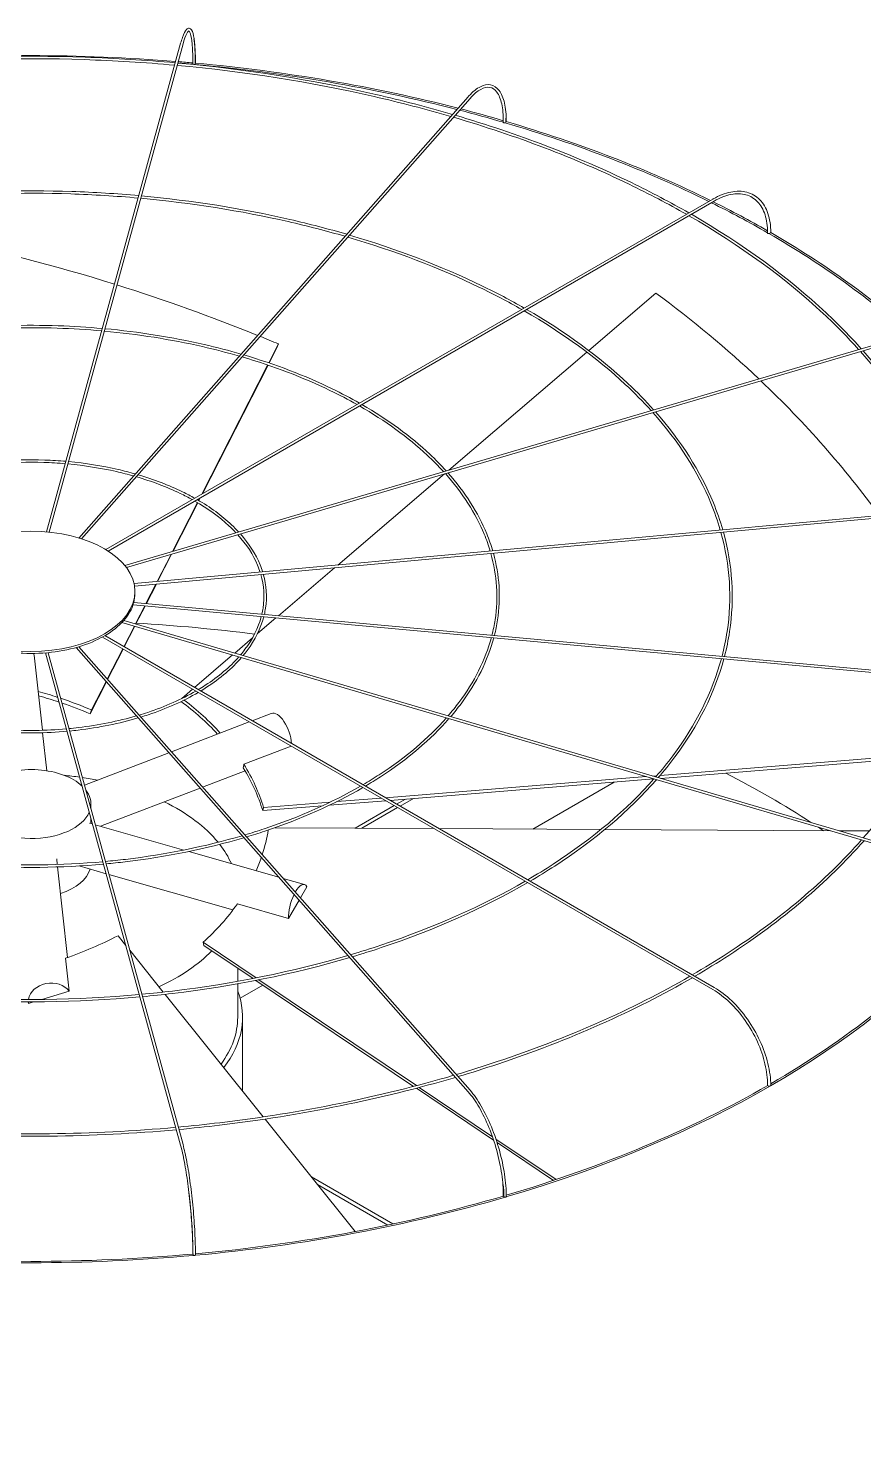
# Model space of a CAD drawing. Header units: millimetres. Extents: x -312439 to 477422, y -331570 to 212570.
# Drawn here: x 397157.8 to 397367.5, y 93572.8 to 93925.2 of the extents above; entities that cross this region are included whole.
import ezdxf

# ---------------------------------------------------------------- set-up
doc = ezdxf.new("R2010")
doc.units = ezdxf.units.MM

msp = doc.modelspace()

# ---------------------------------------------------------------- linework, layer by layer
at = {"color": 0, "linetype": 'Continuous', "lineweight": 0, "extrusion": (8.40036e-17, 0.816497, 0.57735)}
for p, q in [((397162.446, 93798.813), (397196.067, 93921.37)), ((397163.065, 93798.753), (397196.658, 93921.208)), ((397170.525, 93797.287), (397268.206, 93907.971)), ((397268.666, 93907.566), (397171.166, 93797.088)), ((397177.275, 93794.376), (397329.592, 93882.316)), ((397177.867, 93794.01), (397329.899, 93881.786)), ((397315.302, 93858.713), (397298.444, 93844.31)), ((397182.036, 93790.417), (397374.203, 93846.948)), ((397182.445, 93789.899), (397374.376, 93846.36)), ((397218.154, 93841.233), (397220.572, 93845.973)), ((397220.202, 93845.007), (397218.259, 93841.197)), ((397220.202, 93845.007), (397220.572, 93845.973)), ((397297.967, 93843.902), (397263.372, 93814.344)), ((397201.338, 93808.269), (397217.873, 93840.682)), ((397217.977, 93840.646), (397201.512, 93808.369)), ((397262.233, 93813.371), (397235.483, 93790.516)), ((397201, 93807.367), (397200.645, 93806.67)), ((397184.381, 93785.843), (397397.68, 93805.347)), ((397184.495, 93785.238), (397397.736, 93804.737)), ((397194.031, 93793.946), (397200.272, 93806.179)), ((397200.366, 93806.123), (397194.176, 93793.988)), ((397200.55, 93806.725), (397200.826, 93807.266)), ((397190.167, 93786.372), (397193.648, 93793.195)), ((397193.793, 93793.237), (397190.296, 93786.384)), ((397234.677, 93789.827), (397220.592, 93777.793)), ((397184.597, 93783.404), (397184.597, 93783.904)), ((397187.342, 93780.833), (397189.838, 93785.727)), ((397189.967, 93785.738), (397187.459, 93780.823)), ((397184.113, 93780.514), (397397.68, 93760.984)), ((397184.294, 93781.112), (397397.736, 93761.594)), ((397184.751, 93775.754), (397187.042, 93780.246)), ((397187.16, 93780.235), (397184.858, 93775.723)), ((397181.347, 93776.117), (397374.203, 93719.384)), ((397374.376, 93719.971), (397181.806, 93776.62)), ((397219.942, 93777.237), (397215.336, 93773.302)), ((397329.592, 93684.015), (397176.426, 93772.446)), ((397329.899, 93684.546), (397177.045, 93772.796)), ((397181.832, 93770.032), (397184.468, 93775.199)), ((397184.575, 93775.168), (397181.927, 93769.977)), ((397214.074, 93772.223), (397209.638, 93768.433)), ((397169.838, 93769.823), (397268.206, 93658.36)), ((397268.666, 93658.766), (397170.489, 93770.011)), ((397177.67, 93761.874), (397181.553, 93769.486)), ((397181.648, 93769.431), (397177.748, 93761.786)), ((397159.284, 93767.89), (397161.378, 93749.057)), ((397196.067, 93644.961), (397162.184, 93768.473)), ((397162.804, 93768.529), (397196.658, 93645.124)), ((397209.082, 93767.958), (397199.542, 93759.807)), ((397177.449, 93761.199), (397173.366, 93753.197)), ((397173.737, 93754.163), (397177.371, 93761.287)), ((397199.048, 93759.385), (397196.343, 93757.075)), ((397196.33, 93757.022), (397196.343, 93757.075)), ((397173.366, 93753.197), (397173.737, 93754.163)), ((397213.275, 93751.171), (397193.745, 93743.659)), ((397218.804, 93753.298), (397214.01, 93751.454)), ((397161.446, 93748.446), (397162.507, 93738.901)), ((397211.91, 93740.522), (397223.799, 93745.095)), ((397193.135, 93743.424), (397171.929, 93735.267)), ((397316.347, 93737.729), (397381.907, 93743.031)), ((397381.48, 93742.239), (397316.538, 93736.986)), ((397212.208, 93738.916), (397201.549, 93734.816)), ((397247.437, 93732.155), (397312.814, 93737.443)), ((397314.516, 93737.581), (397315.48, 93737.658)), ((397200.94, 93734.581), (397175.99, 93724.985)), ((397314.769, 93736.843), (397248.589, 93731.49)), ((397304.809, 93736.037), (397284.428, 93724.27)), ((397173.555, 93730.557), (397173.555, 93729.338)), ((397231.646, 93730.12), (397216.659, 93728.907)), ((397216.865, 93729.682), (397233.58, 93731.034)), ((397247.514, 93731.403), (397233.384, 93730.26)), ((397235.244, 93731.169), (397246.363, 93732.068)), ((397249.629, 93730.182), (397239.818, 93724.518)), ((397252.432, 93731.801), (397250.241, 93730.536)), ((397251.107, 93730.036), (397254.447, 93731.964)), ((397173.555, 93727.023), (397173.555, 93725.68)), ((397216.659, 93728.907), (397216.865, 93729.682)), ((397241.534, 93724.509), (397250.495, 93729.682)), ((397173.955, 93725.566), (397173.165, 93725.792)), ((397196.863, 93719.022), (397174.644, 93725.369)), ((397259.63, 93724.408), (397219.734, 93724.63)), ((397301.489, 93724.175), (397260.867, 93724.401)), ((397359.003, 93723.855), (397302.45, 93724.17)), ((397368.775, 93723.801), (397361.215, 93723.843)), ((397165.121, 93715.392), (397164.965, 93716.796)), ((397220.675, 93712.219), (397198.139, 93718.657)), ((397167.717, 93692.047), (397165.189, 93714.782)), ((397177.377, 93713.091), (397170.581, 93715.032)), ((397209.188, 93704.003), (397178.066, 93712.894)), ((397227.096, 93710.385), (397221.767, 93711.907)), ((397227.691, 93709.822), (397226.087, 93707.012)), ((397223.135, 93701.839), (397210.284, 93705.51)), ((397225.766, 93706.45), (397223.135, 93701.839)), ((397182.315, 93695.092), (397180.358, 93697.531)), ((397201.872, 93695.116), (397201.708, 93695.877)), ((397201.708, 93695.877), (397214.992, 93686.95)), ((397214.241, 93686.804), (397201.872, 93695.116)), ((397168.124, 93683.604), (397167.205, 93691.865)), ((397191.704, 93683.385), (397183.28, 93693.888)), ((397210.379, 93686.085), (397210.379, 93689.4)), ((397210.379, 93677.115), (397210.379, 93685.463)), ((397216.688, 93685.16), (397210.964, 93681.856)), ((397254.514, 93659.74), (397214.961, 93686.32)), ((397215.71, 93686.468), (397255.211, 93659.922)), ((397157.829, 93680.939), (397157.872, 93680.557)), ((397157.872, 93680.557), (397159.16, 93680.939)), ((397161.261, 93681.564), (397168.124, 93683.604)), ((397216.797, 93652.096), (397192.158, 93682.819)), ((397211.604, 93658.571), (397211.604, 93677.115)), ((397255.889, 93659.467), (397274.271, 93647.114)), ((397274.559, 93646.27), (397255.193, 93659.284)), ((397239.87, 93623.328), (397217.241, 93651.543)), ((397275.158, 93646.518), (397290.25, 93636.376)), ((397289.604, 93636.16), (397275.432, 93645.683)), ((397249.318, 93625.227), (397228.886, 93637.023)), ((397230.379, 93635.161), (397248.05, 93624.959))]:
    msp.add_line(p, q, dxfattribs=at)
at = {"color": 0, "linetype": 'Continuous', "lineweight": 0}
for centre, major_axis, ratio, start_param, end_param in [((397158.579, 93766.893), (-262.225, 0), 0.5773503, 4.5737285, 4.8518651), ((397158.579, 93766.893), (-262.225, 0), 0.5773503, 4.5571855, 4.5713361), ((397158.579, 93766.893), (-261.613, 0), 0.5773503, 4.556469, 4.5713736), ((397199.42, 93916.226), (0.306, -0.001), 0.5647458, 3.1415927, 4.5569919), ((397199.42, 93916.226), (0.306, -0.001), 0.5647458, 4.5569919, 6.1277883), ((397158.579, 93766.893), (-261.613, 0), 0.5773503, 4.2918428, 4.5551023), ((397199.468, 93916.4), (0.306, 0), 0.5773503, 5.7174869, 6.2831853), ((397158.579, 93766.893), (-262.225, 0), 0.5773503, 4.2917243, 4.5546375), ((397158.579, 93766.893), (-261.613, 0), 0.5773503, 4.242585, 4.2890574), ((397158.579, 93766.893), (-262.225, 0), 0.5773503, 4.2438111, 4.2889455), ((397277.31, 93901.614), (0.306, -0.003), 0.5659728, 3.1415927, 4.2460434), ((397277.31, 93901.614), (0.306, -0.003), 0.5659728, 4.2460434, 5.8168397), ((397158.579, 93766.893), (-261.613, 0), 0.5773503, 4.0051997, 4.2408431), ((397277.449, 93901.772), (0.306, 0), 0.5773503, 5.290332, 6.2831853), ((397158.579, 93766.893), (-262.225, 0), 0.5773503, 4.0050166, 4.2406095), ((397158.579, 93766.893), (-261.613, 0), 0.5773503, 3.9286416, 4.0018792), ((397158.579, 93766.893), (-262.225, 0), 0.5773503, 3.9309746, 4.001704), ((397158.95, 93725.177), (-236.033, 90.421), 0.5343599, 4.8289255, 5.0170065), ((397343.568, 93873.821), (0.306, -0.004), 0.5683066, 3.1415927, 3.9346429), ((397343.568, 93873.821), (0.306, -0.004), 0.5683066, 3.9346429, 5.5054392), ((397158.579, 93766.893), (-261.613, 0), 0.5773503, 3.7066773, 3.9265771), ((397343.784, 93873.946), (-0.306, 0), 0.5773503, 1.8326303, 3.1415927), ((397158.579, 93766.893), (-262.225, 0), 0.5773503, 3.705131, 3.9265633), ((397158.95, 93725.177), (-236.033, 90.421), 0.5343599, 4.6778989, 4.8264893), ((397158.785, 93724.985), (244.29, -64.884), 0.7560981, 0.9482496, 1.0897919), ((397158.95, 93725.177), (-236.033, 90.421), 0.5343599, 4.655659, 4.6753292), ((397158.785, 93724.985), (244.29, -64.884), 0.7560981, 0.7473423, 0.9452164), ((397158.471, 93783.404), (-26.126, 0), 0.5773503, 2.9880814, 3.1415927), ((397158.471, 93783.404), (-26.126, 0), 0.5773503, 2.6739221, 2.9809447), ((397158.471, 93783.404), (-26.126, 0), 0.5773503, 2.3597628, 2.6667854), ((397158.579, 93625.653), (-261.613, 0), 0.5773503, 4.4965959, 4.611374), ((397158.471, 93783.404), (-26.126, 0), 0.5773503, 2.0456036, 2.3526262), ((397158.471, 93783.404), (-26.126, 0), 0.5773503, 1.7314443, 2.0384669), ((397158.471, 93783.404), (-26.126, 0), 0.5773503, 1.417285, 1.7243076), ((397153.79, 93767.279), (-5.494, -0.611), 0.8148193, 3.1415927, 3.239858), ((397158.95, 93725.177), (56.639, -21.698), 0.5343599, 1.6636456, 1.7494756), ((397158.579, 93724.21), (-56.639, 21.698), 0.5343599, 4.7930664, 4.8825345), ((397158.95, 93725.177), (56.639, -21.698), 0.5343599, 1.5140664, 1.6514841), ((397158.579, 93724.21), (-56.639, 21.698), 0.5343599, 4.655659, 4.78086), ((397158.579, 93724.21), (58.621, -15.57), 0.7560981, 0.8715668, 1.0888975), ((397158.785, 93724.985), (58.621, -15.57), 0.7560981, 1.0889957, 1.0897919), ((397158.785, 93724.985), (58.621, -15.57), 0.7560981, 0.8588781, 1.0770864), ((397220.789, 93748.139), (-1.984, 5.159), 0.4527097, 4.0715694, 6.2831853), ((397158.785, 93724.985), (58.621, -15.57), 0.7560981, 0.4379774, 0.6748983), ((397158.579, 93730.557), (-14.976, 0), 0.5773503, 3.6916997, 5.4977871), ((397158.579, 93708.245), (-51.8, 0), 0.5773503, 4.4755897, 4.5522282), ((397158.579, 93708.245), (-51.8, 0), 0.5773503, 4.3841689, 4.46244), ((397158.579, 93724.21), (58.621, -15.57), 0.7560981, 0.4379774, 0.6726233), ((397158.579, 93625.653), (-261.613, 0), 0.5773503, 3.867145, 3.9833748), ((397158.579, 93730.557), (-14.976, 0), 0.5773503, 3.0357663, 3.5615783), ((397158.579, 93708.245), (-51.8, 0), 0.5773503, 3.5810046, 4.0125195), ((397158.579, 93730.557), (-14.976, 0), 0.5773503, 0.1968015, 2.9056449), ((397158.415, 93724.971), (59.282, 12.821), 0.7719474, 5.8595474, 5.99043), ((397158.579, 93625.653), (-261.613, 0), 0.5773503, 3.8494737, 3.8569689), ((397158.579, 93708.245), (-51.8, 0), 0.5773503, 3.3906549, 3.5616615), ((397158.415, 93724.971), (59.282, 12.821), 0.7719474, 5.7736505, 5.8452628), ((397158.579, 93715.65), (-14.976, 0), 0.5773503, 2.0838772, 2.9778132), ((397225.577, 93705.07), (1.518, 5.315), 0.3621096, 5.9116388, 7.2697762), ((397158.415, 93724.971), (59.282, 12.821), 0.7719474, 5.3512156, 5.5881365), ((397225.577, 93705.07), (1.518, 5.315), 0.3621096, 1.1204156, 2.3231422), ((397158.579, 93766.893), (-262.225, 0), 0.5773503, 2.0421116, 2.6702774), ((397158.579, 93766.893), (-261.613, 0), 0.5773503, 2.358999, 2.669365), ((397158.209, 93725.149), (-56.425, -22.248), 0.5660586, 1.5074553, 1.7443762), ((397158.579, 93708.245), (-51.8, 0), 0.5773503, 2.2375498, 2.6358707), ((397163.368, 93681.141), (5.494, 0.611), 0.8148193, 0.440938, 2.9148909), ((397163.368, 93681.141), (5.494, 0.611), 0.8148193, 3.0505707, 3.1356266), ((397158.579, 93677.115), (-53.025, 0), 0.5773503, 2.7158894, 3.3569527), ((397158.579, 93677.115), (51.8, 0), 0.5773503, 5.8780508, 6.2831853), ((397158.579, 93766.893), (-261.613, 0), 0.5773503, 2.0437737, 2.355024), ((397343.568, 93660.09), (-0.306, 0.004), 0.5862544, 0, 0.7932918), ((397343.784, 93659.965), (-0.306, 0), 0.5773503, 0.261834, 3.1415927), ((397158.579, 93766.893), (-262.225, 0), 0.5773503, 1.7280308, 2.0415976), ((397158.579, 93766.893), (-261.613, 0), 0.5773503, 1.7289191, 2.0406845), ((397277.31, 93632.297), (-0.306, 0.003), 0.5885883, 0, 0.4763277), ((397277.449, 93632.14), (-0.306, 0), 0.5773503, 0, 3.1415927), ((397158.579, 93626.153), (262.225, 0), 0.5773503, 3.1415927, 5.4977871), ((397158.579, 93626.153), (262.225, 0), 0.5773503, 5.4977871, 6.2831853), ((397158.579, 93766.893), (-262.225, 0), 0.5773503, 1.4139544, 1.727034), ((397158.579, 93766.893), (-261.613, 0), 0.5773503, 1.41439, 1.726367), ((397199.42, 93617.686), (-0.306, 0.001), 0.5898153, 0, 0.1588369), ((397199.468, 93617.511), (-0.306, 0), 0.5773503, 0, 3.1415927)]:
    msp.add_ellipse(centre, major_axis=major_axis, ratio=ratio, start_param=start_param, end_param=end_param, dxfattribs=at)
msp.add_ellipse((397158.471, 93783.904), major_axis=(26.126, 0), ratio=0.5773503, dxfattribs=at)
for points, knots in [([(397199.774, 93916.4), (397199.774, 93918.104), (397199.723, 93919.621), (397199.52, 93922.139), (397199.371, 93923.138), (397198.969, 93924.56), (397198.743, 93925.076), (397197.958, 93925.191), (397197.71, 93925.043), (397197.158, 93924.458), (397196.851, 93923.803), (397196.371, 93922.422), (397196.219, 93921.924), (397196.067, 93921.37)], [4.712389, 4.712389, 4.712389, 4.712389, 5.0265482, 5.0265482, 5.3407075, 5.3407075, 5.6548668, 5.6548668, 5.8236028, 5.8236028, 6.1377621, 6.1377621, 6.2831853, 6.2831853, 6.2831853, 6.2831853]), ([(397196.658, 93921.208), (397196.976, 93922.368), (397197.295, 93923.26), (397197.851, 93924.341), (397198.101, 93924.49), (397198.127, 93924.49), (397198.332, 93924.342), (397198.684, 93923.177), (397198.829, 93922.327), (397199.039, 93920.084), (397199.101, 93918.653), (397199.114, 93916.765), (397199.115, 93916.498), (397199.114, 93916.226)], [0, 0, 0, 0, 0.3152669, 0.3152669, 0.6094726, 0.6094726, 0.9267406, 0.9267406, 1.2208373, 1.2208373, 1.5356304, 1.5356304, 1.5863402, 1.5863402, 1.5863402, 1.5863402]), ([(397199.393, 93922.536), (397199.402, 93922.475), (397199.411, 93922.414), (397199.562, 93921.327), (397199.657, 93920.023), (397199.72, 93917.786), (397199.729, 93917.025), (397199.726, 93916.225)], [1.10131175, 1.10131175, 1.10131175, 1.10131175, 1.12076762, 1.12076762, 1.43803566, 1.43803566, 1.5863026, 1.5863026, 1.5863026, 1.5863026]), ([(397194.728, 93916.49), (397187.234, 93917.168), (397179.682, 93917.635), (397155.454, 93918.451), (397138.696, 93917.981), (397122.214, 93916.49)], [5.342386, 5.342386, 5.342386, 5.342386, 5.43953692, 5.43953692, 5.65318828, 5.65318828, 5.65318828, 5.65318828]), ([(397194.564, 93915.89), (397187.046, 93916.568), (397179.47, 93917.034), (397155.351, 93917.833), (397138.729, 93917.364), (397122.378, 93915.89)], [5.34285963, 5.34285963, 5.34285963, 5.34285963, 5.44045758, 5.44045758, 5.65271466, 5.65271466, 5.65271466, 5.65271466]), ([(397263.843, 93903.027), (397257.565, 93904.856), (397251.144, 93906.522), (397228.694, 93911.656), (397212.087, 93914.282), (397195.183, 93915.833)], [5.03043397, 5.03043397, 5.03043397, 5.03043397, 5.12064091, 5.12064091, 5.34017784, 5.34017784, 5.34017784, 5.34017784]), ([(397264.291, 93903.534), (397258.003, 93905.372), (397251.572, 93907.046), (397229.032, 93912.22), (397212.34, 93914.87), (397195.348, 93916.433)], [5.02911205, 5.02911205, 5.02911205, 5.02911205, 5.11935362, 5.11935362, 5.33970837, 5.33970837, 5.33970837, 5.33970837]), ([(397277.756, 93901.772), (397277.756, 93903.487), (397277.605, 93905.036), (397277.009, 93907.662), (397276.564, 93908.74), (397275.383, 93910.325), (397274.634, 93910.83), (397272.994, 93911.115), (397272.134, 93910.942), (397270.321, 93910.021), (397269.357, 93909.235), (397268.332, 93908.113), (397268.269, 93908.043), (397268.206, 93907.971)], [4.712389, 4.712389, 4.712389, 4.712389, 5.0265482, 5.0265482, 5.3407075, 5.3407075, 5.6548668, 5.6548668, 5.9484515, 5.9484515, 6.2626108, 6.2626108, 6.2831853, 6.2831853, 6.2831853, 6.2831853]), ([(397268.666, 93907.566), (397269.58, 93908.602), (397270.488, 93909.368), (397272.171, 93910.29), (397272.937, 93910.446), (397274.278, 93910.211), (397274.875, 93909.817), (397275.902, 93908.418), (397276.319, 93907.414), (397276.871, 93904.91), (397277.011, 93903.42), (397277.005, 93901.713), (397277.004, 93901.665), (397277.004, 93901.617)], [0, 0, 0, 0, 0.3146448, 0.3146448, 0.6289116, 0.6289116, 0.9461796, 0.9461796, 1.2634477, 1.2634477, 1.5772832, 1.5772832, 1.5863402, 1.5863402, 1.5863402, 1.5863402]), ([(397322.944, 93878.478), (397318.341, 93881.106), (397313.549, 93883.625), (397295.051, 93892.565), (397280.228, 93898.217), (397264.492, 93902.837)], [4.71777189, 4.71777189, 4.71777189, 4.71777189, 4.80086127, 4.80086127, 5.02732174, 5.02732174, 5.02732174, 5.02732174]), ([(397323.557, 93878.832), (397318.943, 93881.477), (397314.139, 93884.012), (397295.589, 93893.007), (397280.723, 93898.695), (397264.94, 93903.344)], [4.71590946, 4.71590946, 4.71590946, 4.71590946, 4.79913358, 4.79913358, 5.02600568, 5.02600568, 5.02600568, 5.02600568]), ([(397277.607, 93902.626), (397277.613, 93902.422), (397277.616, 93902.215), (397277.618, 93901.876), (397277.618, 93901.745), (397277.617, 93901.613)], [7.805980691, 7.805980691, 7.805980691, 7.805980691, 7.845140151, 7.845140151, 7.869416781, 7.869416781, 7.869416781, 7.869416781]), ([(397185.585, 93883.162), (397180.002, 93883.665), (397174.376, 93884.013), (397156.258, 93884.624), (397143.705, 93884.275), (397131.357, 93883.162)], [5.34296141, 5.34296141, 5.34296141, 5.34296141, 5.43938168, 5.43938168, 5.65261288, 5.65261288, 5.65261288, 5.65261288]), ([(397185.421, 93882.562), (397179.814, 93883.065), (397174.164, 93883.411), (397156.156, 93884.006), (397143.738, 93883.658), (397131.521, 93882.562)], [5.34359392, 5.34359392, 5.34359392, 5.34359392, 5.44060854, 5.44060854, 5.65198037, 5.65198037, 5.65198037, 5.65198037]), ([(397237.31, 93872.962), (397232.657, 93874.313), (397227.899, 93875.545), (397211.138, 93879.376), (397198.7, 93881.343), (397186.04, 93882.506)], [5.03177949, 5.03177949, 5.03177949, 5.03177949, 5.12085286, 5.12085286, 5.34001919, 5.34001919, 5.34001919, 5.34001919]), ([(397237.758, 93873.47), (397233.095, 93874.83), (397228.326, 93876.07), (397211.476, 93879.94), (397198.953, 93881.93), (397186.205, 93883.105)], [5.03001504, 5.03001504, 5.03001504, 5.03001504, 5.11913743, 5.11913743, 5.33939405, 5.33939405, 5.33939405, 5.33939405]), ([(397344.09, 93873.946), (397344.09, 93875.671), (397343.854, 93877.267), (397342.92, 93880.046), (397342.222, 93881.229), (397340.423, 93883.05), (397339.325, 93883.686), (397336.857, 93884.337), (397335.49, 93884.354), (397332.626, 93883.785), (397331.126, 93883.197), (397329.619, 93882.332), (397329.606, 93882.324), (397329.592, 93882.316)], [3.1415927, 3.1415927, 3.1415927, 3.1415927, 3.4557519, 3.4557519, 3.7699112, 3.7699112, 4.0826965, 4.0826965, 4.3954482, 4.3954482, 4.7096075, 4.7096075, 4.712389, 4.712389, 4.712389, 4.712389]), ([(397329.899, 93881.786), (397331.336, 93882.616), (397332.768, 93883.177), (397335.468, 93883.712), (397336.734, 93883.687), (397338.985, 93883.073), (397339.972, 93882.486), (397341.595, 93880.792), (397342.23, 93879.684), (397343.076, 93877.036), (397343.284, 93875.499), (397343.261, 93873.825)], [1.5707963, 1.5707963, 1.5707963, 1.5707963, 1.8880644, 1.8880644, 2.2053324, 2.2053324, 2.5226004, 2.5226004, 2.8398685, 2.8398685, 3.1571365, 3.1571365, 3.1571365, 3.1571365]), ([(397366.135, 93844.575), (397363.399, 93847.628), (397360.46, 93850.621), (397347.779, 93862.456), (397336.421, 93870.724), (397323.558, 93878.125)], [4.40451603, 4.40451603, 4.40451603, 4.40451603, 4.48100319, 4.48100319, 4.71406654, 4.71406654, 4.71406654, 4.71406654]), ([(397366.786, 93844.766), (397364.054, 93847.828), (397361.119, 93850.829), (397348.43, 93862.725), (397337.054, 93871.038), (397324.171, 93878.479)], [4.40270972, 4.40270972, 4.40270972, 4.40270972, 4.47899466, 4.47899466, 4.71221436, 4.71221436, 4.71221436, 4.71221436]), ([(397281.62, 93854.619), (397278.227, 93856.55), (397274.698, 93858.4), (397260.889, 93865.07), (397249.767, 93869.309), (397237.96, 93872.773)], [4.7196458, 4.7196458, 4.7196458, 4.7196458, 4.80114658, 4.80114658, 5.02763075, 5.02763075, 5.02763075, 5.02763075]), ([(397282.234, 93854.974), (397278.83, 93856.921), (397275.288, 93858.787), (397261.428, 93865.513), (397250.262, 93869.786), (397238.407, 93873.279)], [4.71715813, 4.71715813, 4.71715813, 4.71715813, 4.79884427, 4.79884427, 5.02587671, 5.02587671, 5.02587671, 5.02587671]), ([(397314.068, 93829.258), (397312.058, 93831.489), (397309.903, 93833.677), (397300.436, 93842.505), (397291.901, 93848.712), (397282.235, 93854.267)], [4.40671458, 4.40671458, 4.40671458, 4.40671458, 4.48133637, 4.48133637, 4.71470569, 4.71470569, 4.71470569, 4.71470569]), ([(397314.719, 93829.449), (397312.713, 93831.689), (397310.563, 93833.885), (397301.087, 93842.775), (397292.535, 93849.027), (397282.848, 93854.621)], [4.40429576, 4.40429576, 4.40429576, 4.40429576, 4.47865981, 4.47865981, 4.7122362, 4.7122362, 4.7122362, 4.7122362]), ([(397176.446, 93849.845), (397172.772, 93850.174), (397169.072, 93850.401), (397157.062, 93850.809), (397148.712, 93850.58), (397140.497, 93849.845)], [5.34408303, 5.34408303, 5.34408303, 5.34408303, 5.43906993, 5.43906993, 5.65149126, 5.65149126, 5.65149126, 5.65149126]), ([(397176.281, 93849.245), (397172.584, 93849.573), (397168.86, 93849.8), (397156.959, 93850.191), (397148.745, 93849.963), (397140.661, 93849.245)], [5.34503474, 5.34503474, 5.34503474, 5.34503474, 5.44090812, 5.44090812, 5.65053954, 5.65053954, 5.65053954, 5.65053954]), ([(397211.233, 93843.414), (397208.192, 93844.297), (397205.084, 93845.104), (397193.92, 93847.672), (397185.568, 93849.001), (397177.065, 93849.789)], [5.03173968, 5.03173968, 5.03173968, 5.03173968, 5.11870396, 5.11870396, 5.33874043, 5.33874043, 5.33874043, 5.33874043]), ([(397210.785, 93842.906), (397207.754, 93843.781), (397204.656, 93844.579), (397193.582, 93847.107), (397185.315, 93848.414), (397176.901, 93849.189)], [5.03439168, 5.03439168, 5.03439168, 5.03439168, 5.12127422, 5.12127422, 5.3396756, 5.3396756, 5.3396756, 5.3396756]), ([(397240.305, 93830.766), (397238.12, 93832), (397235.851, 93833.185), (397226.731, 93837.585), (397219.311, 93840.409), (397211.435, 93842.717)], [4.72327264, 4.72327264, 4.72327264, 4.72327264, 4.80171455, 4.80171455, 5.02817129, 5.02817129, 5.02817129, 5.02817129]), ([(397240.92, 93831.121), (397238.723, 93832.372), (397236.441, 93833.572), (397227.269, 93838.028), (397219.806, 93840.887), (397211.882, 93843.224)], [4.71952861, 4.71952861, 4.71952861, 4.71952861, 4.7982649, 4.7982649, 5.02554265, 5.02554265, 5.02554265, 5.02554265]), ([(397389.137, 93804.566), (397388.249, 93807.675), (397387.173, 93810.766), (397381.595, 93824.303), (397375.093, 93834.479), (397366.586, 93844.069)], [4.09036759, 4.09036759, 4.09036759, 4.09036759, 4.16055829, 4.16055829, 4.40029723, 4.40029723, 4.40029723, 4.40029723]), ([(397389.758, 93804.623), (397388.872, 93807.742), (397387.797, 93810.843), (397382.225, 93824.433), (397375.728, 93834.643), (397367.235, 93844.26)], [4.08953528, 4.08953528, 4.08953528, 4.08953528, 4.15944113, 4.15944113, 4.39851052, 4.39851052, 4.39851052, 4.39851052]), ([(397262.008, 93813.943), (397260.722, 93815.355), (397259.349, 93816.741), (397253.096, 93822.564), (397247.388, 93826.708), (397240.922, 93830.415)], [4.41096312, 4.41096312, 4.41096312, 4.41096312, 4.4820009, 4.4820009, 4.71586354, 4.71586354, 4.71586354, 4.71586354]), ([(397262.66, 93814.135), (397261.378, 93815.556), (397260.009, 93816.95), (397253.747, 93822.833), (397248.021, 93827.022), (397241.534, 93830.769)], [4.40730528, 4.40730528, 4.40730528, 4.40730528, 4.47799052, 4.47799052, 4.71216027, 4.71216027, 4.71216027, 4.71216027]), ([(397331.426, 93799.289), (397330.771, 93801.55), (397329.983, 93803.8), (397325.818, 93813.899), (397320.925, 93821.546), (397314.52, 93828.752)], [4.09258463, 4.09258463, 4.09258463, 4.09258463, 4.16074385, 4.16074385, 4.40108815, 4.40108815, 4.40108815, 4.40108815]), ([(397332.047, 93799.346), (397331.394, 93801.618), (397330.607, 93803.876), (397326.448, 93814.029), (397321.56, 93821.711), (397315.17, 93828.943)], [4.09145544, 4.09145544, 4.09145544, 4.09145544, 4.15925512, 4.15925512, 4.39870409, 4.39870409, 4.39870409, 4.39870409]), ([(397167.306, 93816.528), (397165.543, 93816.682), (397163.768, 93816.79), (397157.866, 93816.994), (397153.719, 93816.885), (397149.636, 93816.528)], [5.34742678, 5.34742678, 5.34742678, 5.34742678, 5.43812478, 5.43812478, 5.64814751, 5.64814751, 5.64814751, 5.64814751]), ([(397167.141, 93815.927), (397165.355, 93816.082), (397163.556, 93816.188), (397157.764, 93816.376), (397153.752, 93816.268), (397149.801, 93815.927)], [5.34934775, 5.34934775, 5.34934775, 5.34934775, 5.44178794, 5.44178794, 5.64622654, 5.64622654, 5.64622654, 5.64622654]), ([(397184.258, 93812.849), (397182.85, 93813.247), (397181.414, 93813.613), (397176.027, 93814.838), (397171.931, 93815.486), (397167.761, 93815.872)], [5.04221465, 5.04221465, 5.04221465, 5.04221465, 5.12251796, 5.12251796, 5.33864709, 5.33864709, 5.33864709, 5.33864709]), ([(397184.708, 93813.358), (397183.289, 93813.764), (397181.842, 93814.138), (397176.365, 93815.403), (397172.183, 93816.072), (397167.925, 93816.472)], [5.03687901, 5.03687901, 5.03687901, 5.03687901, 5.11739529, 5.11739529, 5.33679188, 5.33679188, 5.33679188, 5.33679188]), ([(397198.987, 93806.911), (397198.011, 93807.45), (397197.004, 93807.97), (397192.572, 93810.1), (397188.855, 93811.51), (397184.91, 93812.661)], [4.73414686, 4.73414686, 4.73414686, 4.73414686, 4.80339703, 4.80339703, 5.02979007, 5.02979007, 5.02979007, 5.02979007]), ([(397199.605, 93807.268), (397198.616, 93807.823), (397197.595, 93808.357), (397193.111, 93810.543), (397189.351, 93811.988), (397185.357, 93813.168)], [4.72658474, 4.72658474, 4.72658474, 4.72658474, 4.79652126, 4.79652126, 5.0245472, 5.0245472, 5.0245472, 5.0245472]), ([(397273.716, 93794.012), (397273.295, 93795.43), (397272.794, 93796.841), (397270.042, 93803.504), (397266.761, 93808.619), (397262.462, 93813.438)], [4.09685918, 4.09685918, 4.09685918, 4.09685918, 4.16111414, 4.16111414, 4.40251946, 4.40251946, 4.40251946, 4.40251946]), ([(397274.338, 93794.069), (397273.918, 93795.497), (397273.419, 93796.918), (397270.672, 93803.634), (397267.396, 93808.783), (397263.112, 93813.629)], [4.09510983, 4.09510983, 4.09510983, 4.09510983, 4.15888353, 4.15888353, 4.39893942, 4.39893942, 4.39893942, 4.39893942]), ([(397209.942, 93798.626), (397209.384, 93799.22), (397208.795, 93799.805), (397205.757, 93802.622), (397202.874, 93804.703), (397199.608, 93806.563)], [4.42373247, 4.42373247, 4.42373247, 4.42373247, 4.48397953, 4.48397953, 4.71933502, 4.71933502, 4.71933502, 4.71933502]), ([(397210.598, 93798.82), (397210.043, 93799.422), (397209.457, 93800.014), (397206.408, 93802.892), (397203.508, 93805.017), (397200.221, 93806.917)], [4.41624247, 4.41624247, 4.41624247, 4.41624247, 4.47598634, 4.47598634, 4.71193426, 4.71193426, 4.71193426, 4.71193426]), ([(397216, 93788.734), (397215.816, 93789.31), (397215.606, 93789.883), (397214.267, 93793.108), (397212.597, 93795.691), (397210.404, 93798.124)], [4.10975269, 4.10975269, 4.10975269, 4.10975269, 4.16221832, 4.16221832, 4.40682155, 4.40682155, 4.40682155, 4.40682155]), ([(397216.625, 93788.791), (397216.441, 93789.377), (397216.232, 93789.959), (397214.897, 93793.238), (397213.232, 93795.856), (397211.054, 93798.315)], [4.10592526, 4.10592526, 4.10592526, 4.10592526, 4.15777238, 4.15777238, 4.39963811, 4.39963811, 4.39963811, 4.39963811]), ([(397331.864, 93767.618), (397332.405, 93769.691), (397332.835, 93771.775), (397334.405, 93782.134), (397333.882, 93790.491), (397331.596, 93798.689)], [3.77736844, 3.77736844, 3.77736844, 3.77736844, 3.83971259, 3.83971259, 4.08656564, 4.08656564, 4.08656564, 4.08656564]), ([(397332.482, 93767.561), (397333.022, 93769.642), (397333.45, 93771.732), (397335.015, 93782.129), (397334.493, 93790.521), (397332.216, 93798.746)], [3.77834287, 3.77834287, 3.77834287, 3.77834287, 3.84027623, 3.84027623, 4.08549455, 4.08549455, 4.08549455, 4.08549455]), ([(397274.155, 93772.895), (397274.485, 93774.19), (397274.749, 93775.49), (397275.787, 93782.33), (397275.432, 93787.924), (397273.889, 93793.413)], [3.78111281, 3.78111281, 3.78111281, 3.78111281, 3.83956511, 3.83956511, 4.08781837, 4.08781837, 4.08781837, 4.08781837]), ([(397274.773, 93772.838), (397275.101, 93774.14), (397275.364, 93775.448), (397276.398, 93782.326), (397276.043, 93787.955), (397274.51, 93793.469)], [3.78251471, 3.78251471, 3.78251471, 3.78251471, 3.8404098, 3.8404098, 4.0861992, 4.0861992, 4.0861992, 4.0861992]), ([(397216.442, 93778.172), (397216.563, 93778.688), (397216.663, 93779.206), (397217.169, 93782.527), (397216.982, 93785.358), (397216.182, 93788.136)], [3.79241111, 3.79241111, 3.79241111, 3.79241111, 3.83910744, 3.83910744, 4.09159713, 4.09159713, 4.09159713, 4.09159713]), ([(397217.057, 93778.116), (397217.178, 93778.639), (397217.277, 93779.164), (397217.78, 93782.522), (397217.593, 93785.388), (397216.803, 93788.192)], [3.79485754, 3.79485754, 3.79485754, 3.79485754, 3.8407928, 3.8407928, 4.08828416, 4.08828416, 4.08828416, 4.08828416]), ([(397211.109, 93768), (397211.49, 93768.452), (397211.853, 93768.909), (397214.164, 93771.994), (397215.541, 93774.757), (397216.291, 93777.571)], [3.47410339, 3.47410339, 3.47410339, 3.47410339, 3.51894345, 3.51894345, 3.77424927, 3.77424927, 3.77424927, 3.77424927]), ([(397211.75, 93767.812), (397212.094, 93768.226), (397212.423, 93768.645), (397214.741, 93771.759), (397216.149, 93774.606), (397216.909, 93777.515)], [3.48078418, 3.48078418, 3.48078418, 3.48078418, 3.52099532, 3.52099532, 3.77722211, 3.77722211, 3.77722211, 3.77722211]), ([(397263.171, 93752.685), (397264.118, 93753.782), (397265.011, 93754.893), (397269.744, 93761.222), (397272.486, 93766.705), (397273.998, 93772.294)], [3.46491265, 3.46491265, 3.46491265, 3.46491265, 3.51947788, 3.51947788, 3.77207122, 3.77207122, 3.77207122, 3.77207122]), ([(397263.816, 93752.495), (397264.722, 93753.555), (397265.581, 93754.629), (397270.321, 93760.987), (397273.094, 93766.553), (397274.617, 93772.238)], [3.46836695, 3.46836695, 3.46836695, 3.46836695, 3.52050672, 3.52050672, 3.77360482, 3.77360482, 3.77360482, 3.77360482]), ([(397200.485, 93759.263), (397201.081, 93759.617), (397201.663, 93759.978), (397205.565, 93762.509), (397208.408, 93764.918), (397210.671, 93767.491)], [3.15594616, 3.15594616, 3.15594616, 3.15594616, 3.1998122, 3.1998122, 3.45718678, 3.45718678, 3.45718678, 3.45718678]), ([(397201.092, 93758.912), (397201.597, 93759.216), (397202.092, 93759.526), (397206.037, 93762.087), (397208.985, 93764.602), (397211.318, 93767.301)], [3.16311142, 3.16311142, 3.16311142, 3.16311142, 3.20013863, 3.20013863, 3.46418527, 3.46418527, 3.46418527, 3.46418527]), ([(397315.231, 93737.37), (397316.744, 93739.111), (397318.169, 93740.877), (397325.323, 93750.45), (397329.431, 93758.653), (397331.704, 93767.017)], [3.46185589, 3.46185589, 3.46185589, 3.46185589, 3.51965328, 3.51965328, 3.77134922, 3.77134922, 3.77134922, 3.77134922]), ([(397315.876, 93737.18), (397317.349, 93738.884), (397318.739, 93740.612), (397325.901, 93750.215), (397330.04, 93758.501), (397332.323, 93766.961)], [3.46418406, 3.46418406, 3.46418406, 3.46418406, 3.52033986, 3.52033986, 3.7723822, 3.7723822, 3.7723822, 3.7723822]), ([(397367.281, 93722.058), (397369.365, 93724.446), (397371.325, 93726.869), (397380.901, 93739.685), (397386.372, 93750.605), (397389.407, 93761.741)], [3.46025293, 3.46025293, 3.46025293, 3.46025293, 3.51974047, 3.51974047, 3.77090484, 3.77090484, 3.77090484, 3.77090484]), ([(397185.621, 93752.864), (397186.361, 93753.088), (397187.093, 93753.32), (397192.219, 93755.032), (397196.285, 93756.834), (397199.877, 93758.906)], [2.837842, 2.837842, 2.837842, 2.837842, 2.88061564, 2.88061564, 3.14113288, 3.14113288, 3.14113288, 3.14113288]), ([(397186.067, 93752.36), (397186.699, 93752.553), (397187.325, 93752.753), (397192.532, 93754.487), (397196.764, 93756.373), (397200.489, 93758.553)], [2.84298262, 2.84298262, 2.84298262, 2.84298262, 2.8793398, 2.8793398, 3.14846238, 3.14846238, 3.14846238, 3.14846238]), ([(397168.033, 93749.468), (397168.828, 93749.544), (397169.62, 93749.63), (397175.462, 93750.331), (397180.374, 93751.326), (397184.974, 93752.672)], [2.52003494, 2.52003494, 2.52003494, 2.52003494, 2.56128493, 2.56128493, 2.82541727, 2.82541727, 2.82541727, 2.82541727]), ([(397168.197, 93748.869), (397168.911, 93748.938), (397169.623, 93749.014), (397175.57, 93749.719), (397180.662, 93750.754), (397185.421, 93752.165)], [2.52186126, 2.52186126, 2.52186126, 2.52186126, 2.55867334, 2.55867334, 2.83065097, 2.83065097, 2.83065097, 2.83065097]), ([(397241.801, 93735.409), (397243.199, 93736.228), (397244.562, 93737.068), (397252.53, 93742.239), (397258.205, 93747.042), (397262.729, 93752.177)], [3.14877196, 3.14877196, 3.14877196, 3.14877196, 3.19991213, 3.19991213, 3.45646828, 3.45646828, 3.45646828, 3.45646828]), ([(397242.41, 93735.057), (397243.716, 93735.828), (397244.991, 93736.616), (397253.003, 93741.817), (397258.782, 93746.725), (397263.376, 93751.986)], [3.15241617, 3.15241617, 3.15241617, 3.15241617, 3.2000755, 3.2000755, 3.46000178, 3.46000178, 3.46000178, 3.46000178]), ([(397149.364, 93748.811), (397150.08, 93748.747), (397150.798, 93748.69), (397156.851, 93748.275), (397162.271, 93748.332), (397167.578, 93748.811)], [2.20116261, 2.20116261, 2.20116261, 2.20116261, 2.23802396, 2.23802396, 2.51122637, 2.51122637, 2.51122637, 2.51122637]), ([(397149.529, 93749.411), (397150.28, 93749.344), (397151.033, 93749.286), (397156.978, 93748.892), (397162.25, 93748.951), (397167.413, 93749.411)], [2.2030547, 2.2030547, 2.2030547, 2.2030547, 2.24193573, 2.24193573, 2.50933428, 2.50933428, 2.50933428, 2.50933428]), ([(397211.766, 93739.646), (397211.825, 93739.866), (397211.87, 93740.117), (397211.902, 93740.437), (397211.906, 93740.479), (397211.91, 93740.522)], [27.2141577, 27.2141577, 27.2141577, 27.2141577, 28.9150445, 28.9150445, 29.1719106, 29.1719106, 29.1719106, 29.1719106]), ([(397212.147, 93722.808), (397213.799, 93723.3), (397215.431, 93723.815), (397225.854, 93727.294), (397233.996, 93730.902), (397241.19, 93735.054)], [2.8326444, 2.8326444, 2.8326444, 2.8326444, 2.88031456, 2.88031456, 3.14136267, 3.14136267, 3.14136267, 3.14136267]), ([(397212.593, 93722.302), (397214.137, 93722.765), (397215.662, 93723.248), (397226.168, 93726.749), (397234.475, 93730.441), (397241.802, 93734.701)], [2.83524734, 2.83524734, 2.83524734, 2.83524734, 2.87967423, 2.87967423, 3.14504801, 3.14504801, 3.14504801, 3.14504801]), ([(397283.114, 93711.557), (397285.317, 93712.841), (397287.46, 93714.159), (397299.494, 93721.968), (397308.001, 93729.166), (397314.786, 93736.863)], [3.14637947, 3.14637947, 3.14637947, 3.14637947, 3.19994276, 3.19994276, 3.45622926, 3.45622926, 3.45622926, 3.45622926]), ([(397283.725, 93711.204), (397285.835, 93712.44), (397287.889, 93713.707), (397299.968, 93721.547), (397308.579, 93728.849), (397315.434, 93736.672)], [3.14882268, 3.14882268, 3.14882268, 3.14882268, 3.20005174, 3.20005174, 3.4585926, 3.4585926, 3.4585926, 3.4585926]), ([(397177.173, 93716.151), (397178.867, 93716.31), (397180.555, 93716.489), (397192.388, 93717.906), (397202.258, 93719.905), (397211.499, 93722.616)], [2.51666009, 2.51666009, 2.51666009, 2.51666009, 2.56064993, 2.56064993, 2.826424, 2.826424, 2.826424, 2.826424]), ([(397177.337, 93715.552), (397178.95, 93715.703), (397180.557, 93715.874), (397192.496, 93717.294), (397202.546, 93719.333), (397211.946, 93722.11)], [2.517588, 2.517588, 2.517588, 2.517588, 2.55933958, 2.55933958, 2.82905034, 2.82905034, 2.82905034, 2.82905034]), ([(397324.418, 93687.71), (397327.429, 93689.46), (397330.356, 93691.258), (397346.455, 93701.707), (397357.791, 93711.295), (397366.836, 93721.551)], [3.14512292, 3.14512292, 3.14512292, 3.14512292, 3.19995757, 3.19995757, 3.45603404, 3.45603404, 3.45603404, 3.45603404]), ([(397325.029, 93687.357), (397327.946, 93689.059), (397330.785, 93690.806), (397346.928, 93701.285), (397358.368, 93710.979), (397367.484, 93721.36)], [3.14696065, 3.14696065, 3.14696065, 3.14696065, 3.20003933, 3.20003933, 3.45780979, 3.45780979, 3.45780979, 3.45780979]), ([(397140.389, 93716.094), (397141.926, 93715.956), (397143.469, 93715.834), (397155.492, 93715.031), (397166.133, 93715.154), (397176.553, 93716.094)], [2.20108803, 2.20108803, 2.20108803, 2.20108803, 2.24097619, 2.24097619, 2.51130095, 2.51130095, 2.51130095, 2.51130095]), ([(397140.224, 93715.494), (397141.727, 93715.358), (397143.234, 93715.238), (397155.365, 93714.414), (397166.155, 93714.535), (397176.718, 93715.494)], [2.20014358, 2.20014358, 2.20014358, 2.20014358, 2.23901367, 2.23901367, 2.5122454, 2.5122454, 2.5122454, 2.5122454]), ([(397238.672, 93692.752), (397241.236, 93693.513), (397243.768, 93694.31), (397259.489, 93699.556), (397271.707, 93704.97), (397282.503, 93711.202)], [2.8309089, 2.8309089, 2.8309089, 2.8309089, 2.8802112, 2.8802112, 3.14143931, 3.14143931, 3.14143931, 3.14143931]), ([(397239.118, 93692.246), (397241.574, 93692.978), (397243.999, 93693.743), (397259.802, 93699.011), (397272.186, 93704.509), (397283.116, 93710.849)], [2.8326515, 2.8326515, 2.8326515, 2.8326515, 2.87978381, 2.87978381, 3.14390081, 3.14390081, 3.14390081, 3.14390081]), ([(397186.313, 93682.834), (397188.906, 93683.075), (397191.489, 93683.349), (397209.314, 93685.481), (397224.142, 93688.484), (397238.024, 93692.561)], [2.51553267, 2.51553267, 2.51553267, 2.51553267, 2.56043494, 2.56043494, 2.82676017, 2.82676017, 2.82676017, 2.82676017]), ([(397186.477, 93682.235), (397188.989, 93682.469), (397191.491, 93682.734), (397209.422, 93684.869), (397224.43, 93687.913), (397238.471, 93692.054)], [2.51615458, 2.51615458, 2.51615458, 2.51615458, 2.55956039, 2.55956039, 2.82851318, 2.82851318, 2.82851318, 2.82851318]), ([(397265.188, 93662.706), (397268.668, 93663.736), (397272.102, 93664.816), (397293.12, 93671.828), (397309.41, 93679.047), (397323.807, 93687.356)], [2.83000203, 2.83000203, 2.83000203, 2.83000203, 2.88015896, 2.88015896, 3.14141755, 3.14141755, 3.14141755, 3.14141755]), ([(397265.635, 93662.199), (397269.005, 93663.2), (397272.333, 93664.249), (397293.433, 93671.283), (397309.889, 93678.585), (397324.419, 93687.002)], [2.83131179, 2.83131179, 2.83131179, 2.83131179, 2.87983823, 2.87983823, 3.14326557, 3.14326557, 3.14326557, 3.14326557]), ([(397329.592, 93684.015), (397331.03, 93683.185), (397332.473, 93682.086), (397335.22, 93679.459), (397336.523, 93677.931), (397338.856, 93674.602), (397339.885, 93672.8), (397341.566, 93669.105), (397342.217, 93667.213), (397343.076, 93663.53), (397343.284, 93661.741), (397343.261, 93660.094)], [1.5707963, 1.5707963, 1.5707963, 1.5707963, 1.8880644, 1.8880644, 2.2053324, 2.2053324, 2.5226004, 2.5226004, 2.8398685, 2.8398685, 3.1571365, 3.1571365, 3.1571365, 3.1571365]), ([(397344.09, 93659.965), (397344.09, 93661.69), (397343.854, 93663.545), (397342.935, 93667.341), (397342.253, 93669.28), (397340.509, 93673.059), (397339.448, 93674.897), (397337.047, 93678.297), (397335.709, 93679.858), (397332.881, 93682.551), (397331.393, 93683.683), (397329.899, 93684.546)], [3.1415927, 3.1415927, 3.1415927, 3.1415927, 3.4557519, 3.4557519, 3.7699112, 3.7699112, 4.0840704, 4.0840704, 4.3982297, 4.3982297, 4.712389, 4.712389, 4.712389, 4.712389]), ([(397131.084, 93682.178), (397133.374, 93681.969), (397135.67, 93681.787), (397153.878, 93680.553), (397170.038, 93680.737), (397185.858, 93682.178)], [2.19980176, 2.19980176, 2.19980176, 2.19980176, 2.23934285, 2.23934285, 2.51258722, 2.51258722, 2.51258722, 2.51258722]), ([(397131.249, 93682.778), (397133.573, 93682.567), (397135.905, 93682.383), (397154.005, 93681.17), (397170.016, 93681.356), (397185.693, 93682.778)], [2.20043103, 2.20043103, 2.20043103, 2.20043103, 2.24065263, 2.24065263, 2.51195795, 2.51195795, 2.51195795, 2.51195795]), ([(397195.449, 93649.529), (397198.942, 93649.852), (397202.422, 93650.22), (397226.237, 93653.067), (397246.021, 93657.074), (397264.54, 93662.515)], [2.51495522, 2.51495522, 2.51495522, 2.51495522, 2.56032682, 2.56032682, 2.8268898, 2.8268898, 2.8268898, 2.8268898]), ([(397195.614, 93648.929), (397199.025, 93649.245), (397202.425, 93649.605), (397226.345, 93652.455), (397246.308, 93656.502), (397264.988, 93662.008)], [2.51542291, 2.51542291, 2.51542291, 2.51542291, 2.55967055, 2.55967055, 2.82820543, 2.82820543, 2.82820543, 2.82820543]), ([(397268.206, 93658.36), (397269.121, 93657.325), (397270.041, 93656.02), (397271.802, 93652.994), (397272.642, 93651.27), (397274.147, 93647.584), (397274.812, 93645.623), (397275.899, 93641.662), (397276.321, 93639.664), (397276.88, 93635.832), (397277.016, 93633.999), (397277.004, 93632.329), (397277.004, 93632.314), (397277.004, 93632.3)], [6.2831853, 6.2831853, 6.2831853, 6.2831853, 6.5978301, 6.5978301, 6.9149527, 6.9149527, 7.2322207, 7.2322207, 7.5494887, 7.5494887, 7.8667568, 7.8667568, 7.8695255, 7.8695255, 7.8695255, 7.8695255]), ([(397277.756, 93632.14), (397277.756, 93633.855), (397277.605, 93635.736), (397277.017, 93639.652), (397276.581, 93641.687), (397275.465, 93645.714), (397274.786, 93647.705), (397273.249, 93651.455), (397272.392, 93653.212), (397270.58, 93656.323), (397269.626, 93657.677), (397268.666, 93658.766)], [4.712389, 4.712389, 4.712389, 4.712389, 5.0265482, 5.0265482, 5.3407075, 5.3407075, 5.6548668, 5.6548668, 5.969026, 5.969026, 6.2831853, 6.2831853, 6.2831853, 6.2831853]), ([(397121.948, 93648.872), (397125.022, 93648.592), (397128.107, 93648.347), (397152.389, 93646.704), (397173.919, 93646.951), (397194.994, 93648.872)], [2.19964371, 2.19964371, 2.19964371, 2.19964371, 2.23950729, 2.23950729, 2.51274527, 2.51274527, 2.51274527, 2.51274527]), ([(397122.112, 93649.472), (397125.222, 93649.189), (397128.341, 93648.943), (397152.516, 93647.321), (397173.898, 93647.57), (397194.83, 93649.472)], [2.20011555, 2.20011555, 2.20011555, 2.20011555, 2.24049017, 2.24049017, 2.51227343, 2.51227343, 2.51227343, 2.51227343]), ([(397196.067, 93644.961), (397196.385, 93643.801), (397196.705, 93642.371), (397197.316, 93639.105), (397197.607, 93637.267), (397198.127, 93633.379), (397198.357, 93631.328), (397198.733, 93627.219), (397198.878, 93625.16), (397199.071, 93621.243), (397199.118, 93619.384), (397199.114, 93617.708), (397199.114, 93617.697), (397199.114, 93617.687)], [0, 0, 0, 0, 0.3152669, 0.3152669, 0.6325349, 0.6325349, 0.949803, 0.949803, 1.267071, 1.267071, 1.584339, 1.584339, 1.5863402, 1.5863402, 1.5863402, 1.5863402]), ([(397199.774, 93617.511), (397199.774, 93619.215), (397199.723, 93621.105), (397199.521, 93625.075), (397199.371, 93627.155), (397198.988, 93631.304), (397198.755, 93633.372), (397198.228, 93637.294), (397197.934, 93639.149), (397197.313, 93642.465), (397196.986, 93643.927), (397196.658, 93645.124)], [4.712389, 4.712389, 4.712389, 4.712389, 5.0265482, 5.0265482, 5.3407075, 5.3407075, 5.6548668, 5.6548668, 5.969026, 5.969026, 6.2831853, 6.2831853, 6.2831853, 6.2831853]), ([(397199.162, 93617.511), (397199.162, 93619.202), (397199.111, 93621.083), (397198.91, 93625.035), (397198.761, 93627.107), (397198.446, 93630.522), (397198.303, 93631.869), (397198.146, 93633.184)], [4.71238898, 4.71238898, 4.71238898, 4.71238898, 5.02654825, 5.02654825, 5.34070751, 5.34070751, 5.54584713, 5.54584713, 5.54584713, 5.54584713])]:
    msp.add_open_spline(points, degree=3, knots=knots, dxfattribs=at)
msp.add_open_spline([(397277.143, 93632.14), (397277.143, 93633.08), (397277.097, 93634.074), (397277.005, 93635.106)], degree=3, dxfattribs=at)

doc.saveas('drawing.dxf')
